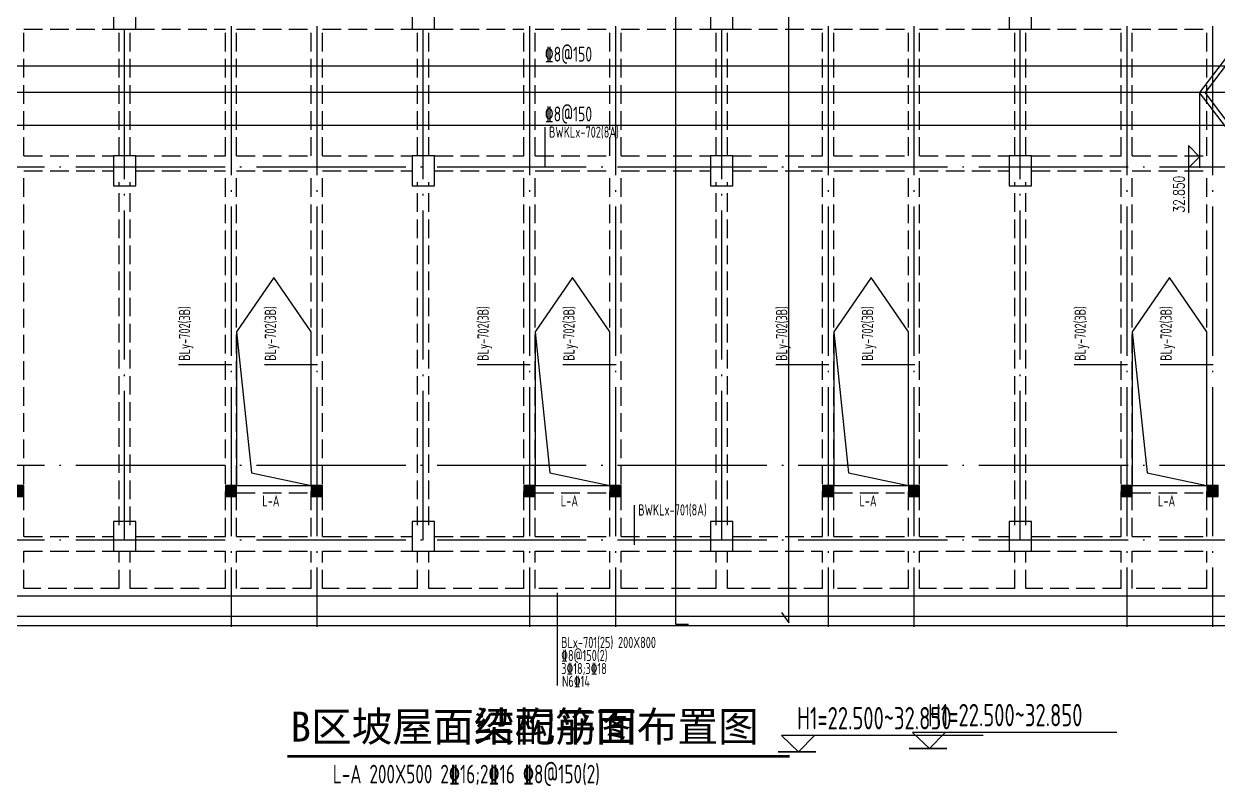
# Model space of a CAD drawing. Header units: millimetres. Extents: x 2998490 to 15040601, y 444546 to 7822218.
# Drawn here: x 14402905 to 14434905, y 7442176 to 7462611 of the extents above; entities that cross this region are included whole.
import ezdxf

# ---------------------------------------------------------------- set-up
doc = ezdxf.new("R2010")
doc.units = ezdxf.units.MM
doc.header["$LTSCALE"] = 2000
doc.linetypes.add('DASH', pattern=[0.35, 0.25, -0.1])
doc.linetypes.add('DOTE', pattern=[2.42, 2, -0.2, 0.02, -0.2])
for name, color, linetype in [('3-AXIS', 3, 'Continuous'), ('3-ban', 84, 'Continuous'), ('3-ban-rein', 1, 'Continuous'), ('3-column-DOWN', 232, 'Continuous'), ('3-dote', 43, 'DOTE'), ('3-liang-rein-X', 54, 'Continuous'), ('3-liang-R截面-X', 50, 'Continuous'), ('3-liang-R截面-Y', 70, 'Continuous'), ('3-liang-s-1', 44, 'Continuous'), ('3-liang-xu', 120, 'DASH')]:
    doc.layers.add(name, color=color, linetype=linetype)
doc.styles.add('_TCH_DIM', font='SIMPLEX', dxfattribs={"bigfont": 'GBCBIG'})
doc.styles.add('TSSD_Rein', font='Tssdeng.shx', dxfattribs={"width": 0.7, "bigfont": 'hztxt.shx'})
doc.styles.add('黑体', font='SIMHEI.TTF')

# ---------------------------------------------------------------- blocks, each defined once
blk = doc.blocks.new('wp')
at = {"layer": '3-ban'}
for p, q in [((14071214, 7460441), (14069414, 7460441)), ((14070914, 7460141), (14070614, 7460441)), ((14070914, 7460141), (14071214, 7460441)), ((14072636, 7460141), (14070614, 7460141)), ((14070936, 7457979), (14072636, 7459263)), ((14074336, 7457979), (14072636, 7459263)), ((14070936, 7458706), (14070936, 7448291)), ((14074336, 7458731), (14074336, 7448291)), ((14070236, 7458177), (14070236, 7448291)), ((14075036, 7458202), (14075036, 7448291)), ((14060736, 7450272), (14070236, 7457450)), ((14084536, 7450272), (14075036, 7457450)), ((14060936, 7456862), (14059136, 7456862)), ((14060636, 7456562), (14060336, 7456862)), ((14060636, 7456562), (14060936, 7456862)), ((14064059, 7456662), (14062259, 7456662)), ((14063759, 7456362), (14063459, 7456662)), ((14063759, 7456362), (14064059, 7456662)), ((14061982, 7456562), (14060336, 7456562)), ((14065106, 7456362), (14063459, 7456362)), ((14062102, 7452032), (14067674, 7456242)), ((14083169, 7452032), (14077597, 7456242)), ((14062102, 7455444), (14066619, 7455444)), ((14083169, 7455444), (14078653, 7455444)), ((14060936, 7455291), (14059136, 7455291)), ((14060636, 7454991), (14060336, 7455291)), ((14060636, 7454991), (14060936, 7455291)), ((14061752, 7454991), (14060336, 7454991)), ((14060636, 7454791), (14060336, 7454491)), ((14061768, 7454791), (14060336, 7454791)), ((14060636, 7454791), (14060936, 7454491)), ((14061852, 7454991), (14061852, 7451993)), ((14062102, 7454791), (14062102, 7452291)), ((14083169, 7454791), (14083169, 7452291)), ((14083389, 7454991), (14083389, 7452016)), ((14060936, 7454491), (14059136, 7454491)), ((14060936, 7452591), (14059136, 7452591)), ((14060636, 7452291), (14060336, 7452591)), ((14060636, 7452291), (14060936, 7452591)), ((14061982, 7452291), (14060336, 7452291)), ((14060636, 7452091), (14060336, 7451791)), ((14061982, 7452091), (14060336, 7452091)), ((14060636, 7452091), (14060936, 7451791)), ((14086736, 7452045), (14085236, 7452045)), ((14086736, 7449791), (14086736, 7452045)), ((14060936, 7451791), (14059136, 7451791)), ((14059136, 7451389), (14057361, 7451389)), ((14059136, 7449941), (14059136, 7451389)), ((14086411, 7451256), (14084911, 7451256)), ((14086411, 7449241), (14086411, 7451256)), ((14058861, 7450895), (14057361, 7450895)), ((14058861, 7449241), (14058861, 7450895)), ((14059136, 7449941), (14058836, 7450241)), ((14059436, 7450241), (14058836, 7450241)), ((14059136, 7449941), (14059436, 7450241)), ((14058786, 7450091), (14056986, 7450091)), ((14058486, 7449791), (14058186, 7450091)), ((14058486, 7449791), (14058786, 7450091)), ((14059436, 7449290), (14060336, 7449970)), ((14060336, 7449922), (14060336, 7448891)), ((14060736, 7449922), (14060736, 7448891)), ((14084536, 7449922), (14084536, 7448891)), ((14085836, 7449290), (14084936, 7449970)), ((14084936, 7449922), (14084936, 7448891)), ((14086736, 7449791), (14086436, 7450091)), ((14087036, 7450091), (14086436, 7450091)), ((14086736, 7449791), (14087036, 7450091)), ((14058586, 7449791), (14059136, 7449791)), ((14086686, 7449791), (14086136, 7449791)), ((14086686, 7449791), (14086136, 7449791)), ((14058861, 7449241), (14058561, 7449541)), ((14059161, 7449541), (14058561, 7449541)), ((14058861, 7449241), (14059161, 7449541)), ((14086411, 7449241), (14086111, 7449541)), ((14086711, 7449541), (14086111, 7449541)), ((14086411, 7449241), (14086711, 7449541)), ((14074336, 7447791), (14070936, 7447791)), ((14060386, 7447441), (14060736, 7447441)), ((14060736, 7447591), (14069836, 7447591)), ((14084536, 7447591), (14075436, 7447591)), ((14084886, 7447441), (14084536, 7447441))]:
    blk.add_line(p, q, dxfattribs=at)
at = {"layer": '3-ban', "color": 2}
for p, q in [((14067661, 7456362), (14072636, 7460141)), ((14070786, 7458593), (14072636, 7459990)), ((14077611, 7456362), (14072636, 7460141)), ((14074486, 7458593), (14072636, 7459990)), ((14070786, 7457515), (14070786, 7458593)), ((14074486, 7457515), (14074486, 7458593)), ((14067674, 7456242), (14070386, 7458290)), ((14070386, 7457515), (14070386, 7458290)), ((14074886, 7457515), (14074886, 7458290)), ((14077597, 7456242), (14074886, 7458290)), ((14070386, 7457515), (14070786, 7457515)), ((14074886, 7457515), (14074486, 7457515)), ((14061722, 7456562), (14061722, 7456499)), ((14061722, 7456562), (14062102, 7456562)), ((14061722, 7456499), (14061982, 7456499)), ((14061982, 7455366), (14061982, 7456499)), ((14062102, 7456562), (14062102, 7456362)), ((14067661, 7456362), (14062102, 7456362)), ((14077611, 7456362), (14083169, 7456362)), ((14083169, 7456562), (14083169, 7456362)), ((14083549, 7456562), (14083169, 7456562)), ((14083549, 7456499), (14083289, 7456499)), ((14083289, 7455366), (14083289, 7456499)), ((14083549, 7456562), (14083549, 7456499)), ((14062102, 7454791), (14062102, 7456242)), ((14067674, 7456242), (14062102, 7456242)), ((14077597, 7456242), (14083169, 7456242)), ((14083169, 7454791), (14083169, 7456242)), ((14061982, 7455366), (14061852, 7455366)), ((14061852, 7454991), (14061852, 7455366)), ((14083289, 7455366), (14083419, 7455366)), ((14083419, 7454991), (14083419, 7455366)), ((14061852, 7454991), (14061982, 7454991)), ((14061982, 7454991), (14061982, 7454791)), ((14061982, 7454791), (14062102, 7454791)), ((14083289, 7454791), (14083169, 7454791)), ((14083289, 7454991), (14083289, 7454791)), ((14083419, 7454991), (14083289, 7454991)), ((14061982, 7452091), (14061982, 7452291)), ((14061982, 7452291), (14062102, 7452291)), ((14062102, 7452032), (14062102, 7452291)), ((14083169, 7452032), (14083169, 7452291)), ((14083289, 7452291), (14083169, 7452291)), ((14083289, 7452091), (14083289, 7452291)), ((14059136, 7449941), (14061982, 7452091)), ((14060736, 7450999), (14062102, 7452032)), ((14084536, 7450999), (14083169, 7452032)), ((14086136, 7449941), (14083289, 7452091)), ((14060736, 7449922), (14060736, 7450999)), ((14084536, 7449922), (14084536, 7450999)), ((14084536, 7449922), (14084536, 7450999)), ((14059436, 7450017), (14060336, 7450697)), ((14060336, 7449922), (14060336, 7450697)), ((14084936, 7449922), (14084936, 7450697)), ((14085836, 7450017), (14084936, 7450697)), ((14059136, 7449941), (14059136, 7449241)), ((14059436, 7450017), (14059436, 7449241)), ((14060336, 7449922), (14060736, 7449922)), ((14084936, 7449922), (14084536, 7449922)), ((14085836, 7450017), (14085836, 7449241)), ((14086136, 7449941), (14086136, 7449241)), ((14058486, 7449791), (14058486, 7449141)), ((14058486, 7449791), (14058586, 7449791)), ((14058586, 7449791), (14058586, 7449241)), ((14086686, 7449791), (14086686, 7449241)), ((14086786, 7449791), (14086686, 7449791)), ((14086786, 7449791), (14086786, 7449141)), ((14059436, 7449141), (14058486, 7449141)), ((14059136, 7449241), (14058586, 7449241)), ((14059536, 7449241), (14059436, 7449241)), ((14059436, 7449141), (14059436, 7448791)), ((14059536, 7449241), (14059536, 7448891)), ((14085736, 7449241), (14085836, 7449241)), ((14085736, 7449241), (14085736, 7448891)), ((14085836, 7449141), (14086786, 7449141)), ((14085836, 7449141), (14085836, 7448791)), ((14086136, 7449241), (14086686, 7449241)), ((14060336, 7448791), (14059436, 7448791)), ((14060736, 7448891), (14059536, 7448891)), ((14060336, 7447441), (14060336, 7448791)), ((14060736, 7448891), (14060736, 7448291)), ((14084536, 7448891), (14085736, 7448891)), ((14084536, 7448891), (14084536, 7448291)), ((14084936, 7447441), (14084936, 7448791)), ((14084936, 7448791), (14085836, 7448791)), ((14076986, 7448291), (14060736, 7448291)), ((14060736, 7448191), (14060736, 7447141)), ((14070536, 7448191), (14060736, 7448191)), ((14070536, 7448191), (14070536, 7447591)), ((14070936, 7448191), (14070936, 7447491)), ((14074336, 7448191), (14070936, 7448191)), ((14074336, 7448191), (14074336, 7447491)), ((14084536, 7448191), (14074736, 7448191)), ((14074736, 7448191), (14074736, 7447591)), ((14084536, 7448291), (14076986, 7448291)), ((14084536, 7448191), (14084536, 7447141)), ((14060336, 7447441), (14060386, 7447441)), ((14060386, 7447441), (14060386, 7447391)), ((14060436, 7447391), (14060386, 7447391)), ((14060436, 7447391), (14060436, 7447191)), ((14069836, 7447591), (14070536, 7447591)), ((14069836, 7447591), (14069836, 7447491)), ((14069836, 7447591), (14069836, 7447491)), ((14069836, 7447491), (14070936, 7447491)), ((14075436, 7447491), (14074336, 7447491)), ((14075436, 7447591), (14074736, 7447591)), ((14075436, 7447591), (14075436, 7447491)), ((14075436, 7447491), (14075436, 7447591)), ((14084836, 7447391), (14084886, 7447391)), ((14084836, 7447391), (14084836, 7447191)), ((14084886, 7447441), (14084886, 7447391)), ((14084936, 7447441), (14084886, 7447441)), ((14060486, 7447191), (14060436, 7447191)), ((14060486, 7447191), (14060486, 7447141)), ((14060736, 7447141), (14060486, 7447141)), ((14084536, 7447141), (14084786, 7447141)), ((14084786, 7447191), (14084836, 7447191)), ((14084786, 7447191), (14084786, 7447141))]:
    blk.add_line(p, q, dxfattribs=at)
at = {"layer": '3-ban', "style": '_TCH_DIM', "width": 0.705882}
for s, p in [('32.850', (14069414, 7460546)), ('29.270', (14059136, 7456967)), ('29.070', (14062259, 7456767)), ('27.700', (14059136, 7455396)), ('27.500', (14059136, 7454089)), ('25.000', (14059136, 7452696)), ('22.500', (14085236, 7452150)), ('22.650', (14057361, 7451494)), ('24.800', (14059136, 7451389)), ('21.950', (14084911, 7451361)), ('21.950', (14057361, 7451000)), ('22.500', (14056986, 7450196))]:
    blk.add_text(s, height=297.5, dxfattribs=at).set_placement(p)

msp = doc.modelspace()

# ---------------------------------------------------------------- hatches: boundary and pattern name
at = {"layer": '3-ban'}
for points in [[(14402605.5, 7449937.1), (14402905.5, 7449937.1), (14402905.5, 7450237.1), (14402605.5, 7450237.1)], [(14408305.5, 7449937.1), (14408605.5, 7449937.1), (14408605.5, 7450237.1), (14408305.5, 7450237.1)], [(14410605.5, 7449937.1), (14410905.5, 7449937.1), (14410905.5, 7450237.1), (14410605.5, 7450237.1)], [(14416305.5, 7449937.1), (14416605.5, 7449937.1), (14416605.5, 7450237.1), (14416305.5, 7450237.1)], [(14418605.5, 7449937.1), (14418905.5, 7449937.1), (14418905.5, 7450237.1), (14418605.5, 7450237.1)], [(14424305.5, 7449937.1), (14424605.5, 7449937.1), (14424605.5, 7450237.1), (14424305.5, 7450237.1)], [(14426605.5, 7449937.1), (14426905.5, 7449937.1), (14426905.5, 7450237.1), (14426605.5, 7450237.1)], [(14432305.5, 7449937.1), (14432605.5, 7449937.1), (14432605.5, 7450237.1), (14432305.5, 7450237.1)], [(14434605.5, 7449937.1), (14434905.5, 7449937.1), (14434905.5, 7450237.1), (14434605.5, 7450237.1)]]:
    msp.add_hatch(color=8, dxfattribs=at).paths.add_polyline_path(points)

# ---------------------------------------------------------------- linework, layer by layer
at = {"layer": '3-AXIS', "color": 15, "linetype": 'DOTE'}
for p, q in [((14405605.6, 7448770.8), (14405605.6, 7478050.9)), ((14413605.6, 7448770.8), (14413605.6, 7478050.9)), ((14421605.6, 7448770.8), (14421605.6, 7478050.9)), ((14429605.6, 7448770.8), (14429605.6, 7478050.9)), ((14451855.6, 7458770.8), (14370566.4, 7458770.8)), ((14451855.6, 7450770.8), (14370566.4, 7450770.8)), ((14451855.6, 7448770.8), (14370566.4, 7448770.8))]:
    msp.add_line(p, q, dxfattribs=at)
at = {"layer": '3-ban'}
for points in [[(14402605.5, 7449937.1), (14402905.5, 7449937.1), (14402905.5, 7450237.1), (14402605.5, 7450237.1)], [(14408305.5, 7449937.1), (14408605.5, 7449937.1), (14408605.5, 7450237.1), (14408305.5, 7450237.1)], [(14410605.5, 7449937.1), (14410905.5, 7449937.1), (14410905.5, 7450237.1), (14410605.5, 7450237.1)], [(14416305.5, 7449937.1), (14416605.5, 7449937.1), (14416605.5, 7450237.1), (14416305.5, 7450237.1)], [(14418605.5, 7449937.1), (14418905.5, 7449937.1), (14418905.5, 7450237.1), (14418605.5, 7450237.1)], [(14424305.5, 7449937.1), (14424605.5, 7449937.1), (14424605.5, 7450237.1), (14424305.5, 7450237.1)], [(14426605.5, 7449937.1), (14426905.5, 7449937.1), (14426905.5, 7450237.1), (14426605.5, 7450237.1)], [(14432305.5, 7449937.1), (14432605.5, 7449937.1), (14432605.5, 7450237.1), (14432305.5, 7450237.1)], [(14434605.5, 7449937.1), (14434905.5, 7449937.1), (14434905.5, 7450237.1), (14434605.5, 7450237.1)]]:
    msp.add_lwpolyline(points, close=True, dxfattribs=at)
msp.add_lwpolyline([(14432187.4, 7443612.7), (14426714.9, 7443612.7), (14427170.6, 7443181.4), (14426625.6, 7443181.4), (14427634.4, 7443181.4), (14427170.6, 7443181.4), (14427594.6, 7443612.7)], dxfattribs=at)
at = {"layer": '3-ban', "const_width": 70}
msp.add_lwpolyline([(14409962.2, 7442971.6), (14423426.7, 7442971.6)], dxfattribs=at)
at = {"layer": '3-ban-rein'}
for points in [[(14420714.4, 7446506.6), (14420376.5, 7446506.6), (14420376.5, 7474962), (14420722.5, 7474962)], [(14423208.6, 7446831.1), (14423402.1, 7446557.4), (14423402.1, 7475028.5), (14423199, 7474799.1)]]:
    msp.add_lwpolyline(points, dxfattribs=at)
at = {"layer": '3-ban-rein', "elevation": 5065}
for points in [[(14387502.4, 7461151.8), (14387502.4, 7461489.8), (14452002.8, 7461489.8), (14452002.8, 7461143.7)], [(14387739.2, 7460088.9), (14387465.5, 7459895.4), (14452033.6, 7459895.4), (14451804.3, 7460098.5)]]:
    msp.add_lwpolyline(points, dxfattribs=at)
at = {"layer": '3-column-DOWN'}
for points in [[(14405305.5, 7462470.8), (14405905.5, 7462470.8), (14405905.5, 7463270.8), (14405305.5, 7463270.8)], [(14413305.5, 7462470.8), (14413905.5, 7462470.8), (14413905.5, 7463270.8), (14413305.5, 7463270.8)], [(14421305.5, 7462470.8), (14421905.5, 7462470.8), (14421905.5, 7463270.8), (14421305.5, 7463270.8)], [(14429305.5, 7462470.8), (14429905.5, 7462470.8), (14429905.5, 7463270.8), (14429305.5, 7463270.8)], [(14405305.5, 7458270.8), (14405905.5, 7458270.8), (14405905.5, 7459070.8), (14405305.5, 7459070.8)], [(14413305.5, 7458270.8), (14413905.5, 7458270.8), (14413905.5, 7459070.8), (14413305.5, 7459070.8)], [(14421305.5, 7458270.8), (14421905.5, 7458270.8), (14421905.5, 7459070.8), (14421305.5, 7459070.8)], [(14429305.5, 7458270.8), (14429905.5, 7458270.8), (14429905.5, 7459070.8), (14429305.5, 7459070.8)], [(14405305.5, 7448470.8), (14405905.5, 7448470.8), (14405905.5, 7449270.8), (14405305.5, 7449270.8)], [(14413305.5, 7448470.8), (14413905.5, 7448470.8), (14413905.5, 7449270.8), (14413305.5, 7449270.8)], [(14421305.5, 7448470.8), (14421905.5, 7448470.8), (14421905.5, 7449270.8), (14421305.5, 7449270.8)], [(14429305.5, 7448470.8), (14429905.5, 7448470.8), (14429905.5, 7449270.8), (14429305.5, 7449270.8)]]:
    msp.add_lwpolyline(points, close=True, dxfattribs=at)
at = {"layer": '3-dote'}
for p, q in [((14408455.6, 7477072.8), (14408455.6, 7446445.6)), ((14410755.6, 7477072.8), (14410755.6, 7446445.6)), ((14416455.6, 7477072.8), (14416455.6, 7446445.6)), ((14418755.6, 7477072.8), (14418755.6, 7446445.6)), ((14424455.6, 7477072.8), (14424455.6, 7446445.6)), ((14426755.6, 7477072.8), (14426755.6, 7446445.6)), ((14432455.6, 7477072.8), (14432455.6, 7446445.6)), ((14434755.6, 7477072.8), (14434755.6, 7446445.6))]:
    msp.add_line(p, q, dxfattribs=at)
at = {"layer": '3-liang-R截面-X'}
for p, q in [((14416868.8, 7459840.3), (14416868.8, 7458770.8)), ((14419259.7, 7449710.1), (14419259.7, 7448640.5)), ((14417192.4, 7447359.8), (14417192.4, 7444872.5))]:
    msp.add_line(p, q, dxfattribs=at)
msp.add_lwpolyline([(14428607, 7443530.2), (14423206.9, 7443530.2), (14423662.6, 7443098.9), (14423117.6, 7443098.9), (14424126.4, 7443098.9), (14423662.6, 7443098.9), (14424086.5, 7443530.2)], dxfattribs=at)
at = {"layer": '3-liang-R截面-X', "const_width": 70}
msp.add_lwpolyline([(14409962.2, 7442971.6), (14420170.5, 7442971.6)], dxfattribs=at)
at = {"layer": '3-liang-R截面-Y'}
for p, q in [((14407050, 7453476.3), (14408475.1, 7453476.3)), ((14409350, 7453476.3), (14410775.1, 7453476.3)), ((14415050, 7453476.3), (14416475.1, 7453476.3)), ((14417350, 7453476.3), (14418775.1, 7453476.3)), ((14423050, 7453476.3), (14424475.1, 7453476.3)), ((14425350, 7453476.3), (14426775.1, 7453476.3)), ((14431050, 7453476.3), (14432475.1, 7453476.3)), ((14433350, 7453476.3), (14434775.1, 7453476.3))]:
    msp.add_line(p, q, dxfattribs=at)
at = {"layer": '3-liang-s-1'}
for p, q in [((14452155.5, 7460770.8), (14397105.5, 7460770.8)), ((14452005.5, 7447270.8), (14388105.5, 7447270.8)), ((14452005.5, 7446720.8), (14387555.5, 7446720.8)), ((14452155.5, 7446470.8), (14387405.5, 7446470.8))]:
    msp.add_line(p, q, dxfattribs=at)
at = {"layer": '3-liang-s-1', "ltscale": 3}
for points in [[(14409605.5, 7455809.3), (14408605.5, 7454358), (14408605.5, 7450237.1), (14410605.5, 7450237.1), (14410605.5, 7454358)], [(14417605.5, 7455809.3), (14416605.5, 7454358), (14416605.5, 7450237.1), (14418605.5, 7450237.1), (14418605.5, 7454358)], [(14425605.5, 7455809.3), (14424605.5, 7454358), (14424605.5, 7450237.1), (14426605.5, 7450237.1), (14426605.5, 7454358)], [(14433605.5, 7455809.3), (14432605.5, 7454358), (14432605.5, 7450237.1), (14434605.5, 7450237.1), (14434605.5, 7454358)]]:
    msp.add_lwpolyline(points, close=True, dxfattribs=at)
at = {"layer": '3-liang-s-1'}
for points in [[(14408605.5, 7454358), (14409001.9, 7450571), (14410605.5, 7450237.1)], [(14416605.5, 7454358), (14417001.9, 7450571), (14418605.5, 7450237.1)], [(14424605.5, 7454358), (14425001.9, 7450571), (14426605.5, 7450237.1)], [(14432605.5, 7454358), (14433001.9, 7450571), (14434605.5, 7450237.1)]]:
    msp.add_lwpolyline(points, dxfattribs=at)
at = {"layer": '3-liang-xu'}
for p, q in [((14402905.5, 7462470.8), (14405305.5, 7462470.8)), ((14402905.5, 7459070.8), (14402905.5, 7462470.8)), ((14405455.5, 7459070.8), (14405455.5, 7462470.8)), ((14405755.5, 7459070.8), (14405755.5, 7462470.8)), ((14405905.5, 7462470.8), (14408305.5, 7462470.8)), ((14408305.5, 7459070.8), (14408305.5, 7462470.8)), ((14408605.5, 7459070.8), (14408605.5, 7462470.8)), ((14408605.5, 7462470.8), (14410605.5, 7462470.8)), ((14410605.5, 7459070.8), (14410605.5, 7462470.8)), ((14410905.5, 7459070.8), (14410905.5, 7462470.8)), ((14410905.5, 7462470.8), (14413305.5, 7462470.8)), ((14413455.5, 7459070.8), (14413455.5, 7462470.8)), ((14413755.5, 7459070.8), (14413755.5, 7462470.8)), ((14413905.5, 7462470.8), (14416305.5, 7462470.8)), ((14416305.5, 7459070.8), (14416305.5, 7462470.8)), ((14416605.5, 7459070.8), (14416605.5, 7462470.8)), ((14416605.5, 7462470.8), (14418605.5, 7462470.8)), ((14418605.5, 7459070.8), (14418605.5, 7462470.8)), ((14418905.5, 7459070.8), (14418905.5, 7462470.8)), ((14418905.5, 7462470.8), (14421305.5, 7462470.8)), ((14421455.5, 7459070.8), (14421455.5, 7462470.8)), ((14421755.5, 7459070.8), (14421755.5, 7462470.8)), ((14421902.2, 7462470.8), (14424305.5, 7462470.8)), ((14424305.5, 7459070.8), (14424305.5, 7462470.8)), ((14424605.5, 7459070.8), (14424605.5, 7462470.8)), ((14424605.5, 7462470.8), (14426605.5, 7462470.8)), ((14426605.5, 7459070.8), (14426605.5, 7462470.8)), ((14426905.5, 7459070.8), (14426905.5, 7462470.8)), ((14426905.5, 7462470.8), (14429305.5, 7462470.8)), ((14429455.5, 7459070.8), (14429455.5, 7462470.8)), ((14429755.5, 7459070.8), (14429755.5, 7462470.8)), ((14429905.5, 7462470.8), (14432305.5, 7462470.8)), ((14432305.5, 7459070.8), (14432305.5, 7462470.8)), ((14432605.5, 7459070.8), (14432605.5, 7462470.8)), ((14432605.5, 7462470.8), (14434605.5, 7462470.8)), ((14434605.5, 7459070.8), (14434605.5, 7462470.8)), ((14402905.5, 7459070.8), (14405305.5, 7459070.8)), ((14405905.5, 7459070.8), (14408305.5, 7459070.8)), ((14408605.5, 7459070.8), (14410605.5, 7459070.8)), ((14410905.5, 7459070.8), (14413305.5, 7459070.8)), ((14413905.5, 7459070.8), (14416305.5, 7459070.8)), ((14416605.5, 7459070.8), (14418605.5, 7459070.8)), ((14418905.5, 7459070.8), (14421305.5, 7459070.8)), ((14421905.5, 7459070.8), (14424305.5, 7459070.8)), ((14424605.5, 7459070.8), (14426605.5, 7459070.8)), ((14426905.5, 7459070.8), (14429305.5, 7459070.8)), ((14429905.5, 7459070.8), (14432305.5, 7459070.8)), ((14432605.5, 7459070.8), (14434605.5, 7459070.8)), ((14402905.5, 7458670.8), (14405305.5, 7458670.8)), ((14402905.5, 7448870.8), (14402905.5, 7458670.8)), ((14405905.5, 7458670.8), (14408305.5, 7458670.8)), ((14408305.5, 7448870.8), (14408305.5, 7458670.8)), ((14408605.5, 7458670.8), (14410605.5, 7458670.8)), ((14408605.5, 7448870.8), (14408605.5, 7458670.8)), ((14410605.5, 7448870.8), (14410605.5, 7458670.8)), ((14410905.5, 7458670.8), (14413305.5, 7458670.8)), ((14410905.5, 7448870.8), (14410905.5, 7458670.8)), ((14413905.5, 7458670.8), (14416305.5, 7458670.8)), ((14416305.5, 7448870.8), (14416305.5, 7458670.8)), ((14416605.5, 7458670.8), (14418605.5, 7458670.8)), ((14416605.5, 7448870.8), (14416605.5, 7458670.8)), ((14418605.5, 7448870.8), (14418605.5, 7458670.8)), ((14418905.5, 7458670.8), (14421305.5, 7458670.8)), ((14418905.5, 7448870.8), (14418905.5, 7458670.8)), ((14421905.5, 7458670.8), (14424305.5, 7458670.8)), ((14424305.5, 7448870.8), (14424305.5, 7458670.8)), ((14424605.5, 7458670.8), (14426605.5, 7458670.8)), ((14424605.5, 7448870.8), (14424605.5, 7458670.8)), ((14426605.5, 7448870.8), (14426605.5, 7458670.8)), ((14426905.5, 7458670.8), (14429305.5, 7458670.8)), ((14426905.5, 7448870.8), (14426905.5, 7458670.8)), ((14429905.5, 7458670.8), (14432305.5, 7458670.8)), ((14432305.5, 7448870.8), (14432305.5, 7458670.8)), ((14432605.5, 7458670.8), (14434605.5, 7458670.8)), ((14432605.5, 7448870.8), (14432605.5, 7458670.8)), ((14434605.5, 7448870.8), (14434605.5, 7458670.8)), ((14405455.5, 7449170.8), (14405455.5, 7458370.8)), ((14405755.5, 7449170.8), (14405755.5, 7458370.8)), ((14413455.5, 7449170.8), (14413455.5, 7458370.8)), ((14413755.5, 7449170.8), (14413755.5, 7458370.8)), ((14421455.5, 7449170.8), (14421455.5, 7458370.8)), ((14421755.5, 7449170.8), (14421755.5, 7458370.8)), ((14429455.5, 7449170.8), (14429455.5, 7458370.8)), ((14429755.5, 7449170.8), (14429755.5, 7458370.8)), ((14408605.5, 7450237.1), (14410605.5, 7450237.1)), ((14408605.5, 7450037.1), (14410605.5, 7450037.1)), ((14416605.5, 7450237.1), (14418605.5, 7450237.1)), ((14416605.5, 7450037.1), (14418605.5, 7450037.1)), ((14424605.5, 7450237.1), (14426605.5, 7450237.1)), ((14424605.5, 7450037.1), (14426605.5, 7450037.1)), ((14432605.5, 7450237.1), (14434605.5, 7450237.1)), ((14432605.5, 7450037.1), (14434605.5, 7450037.1)), ((14402905.5, 7448870.8), (14405305.5, 7448870.8)), ((14405905.5, 7448870.8), (14408305.5, 7448870.8)), ((14408605.5, 7448870.8), (14410605.5, 7448870.8)), ((14410905.5, 7448870.8), (14413305.5, 7448870.8)), ((14413905.5, 7448870.8), (14416305.5, 7448870.8)), ((14416605.5, 7448870.8), (14418605.5, 7448870.8)), ((14418905.5, 7448870.8), (14421305.5, 7448870.8)), ((14421905.5, 7448870.8), (14424305.5, 7448870.8)), ((14424605.5, 7448870.8), (14426605.5, 7448870.8)), ((14426905.5, 7448870.8), (14429305.5, 7448870.8)), ((14429905.5, 7448870.8), (14432305.5, 7448870.8)), ((14432605.5, 7448870.8), (14434605.5, 7448870.8)), ((14402905.5, 7447470.8), (14402905.5, 7448470.8)), ((14402905.5, 7448470.8), (14405305.5, 7448470.8)), ((14405455.5, 7447470.8), (14405455.5, 7448470.8)), ((14405755.5, 7447470.8), (14405755.5, 7448470.8)), ((14405905.5, 7448470.8), (14408305.5, 7448470.8)), ((14408305.5, 7447470.8), (14408305.5, 7448470.8)), ((14408605.5, 7447470.8), (14408605.5, 7448470.8)), ((14408605.5, 7448470.8), (14410605.5, 7448470.8)), ((14410605.5, 7447470.8), (14410605.5, 7448470.8)), ((14410905.5, 7447470.8), (14410905.5, 7448470.8)), ((14410905.5, 7448470.8), (14413305.5, 7448470.8)), ((14413455.5, 7447470.8), (14413455.5, 7448470.8)), ((14413755.5, 7447470.8), (14413755.5, 7448470.8)), ((14413905.5, 7448470.8), (14416305.5, 7448470.8)), ((14416305.5, 7447470.8), (14416305.5, 7448470.8)), ((14416605.5, 7447470.8), (14416605.5, 7448470.8)), ((14416605.5, 7448470.8), (14418605.5, 7448470.8)), ((14418605.5, 7447470.8), (14418605.5, 7448470.8)), ((14418905.5, 7447470.8), (14418905.5, 7448470.8)), ((14418905.5, 7448470.8), (14421305.5, 7448470.8)), ((14421455.5, 7447470.8), (14421455.5, 7448470.8)), ((14421755.5, 7447470.8), (14421755.5, 7448470.8)), ((14421905.5, 7448470.8), (14424305.5, 7448470.8)), ((14424305.5, 7447470.8), (14424305.5, 7448470.8)), ((14424605.5, 7447470.8), (14424605.5, 7448470.8)), ((14424605.5, 7448470.8), (14426605.5, 7448470.8)), ((14426605.5, 7447470.8), (14426605.5, 7448470.8)), ((14426905.5, 7447470.8), (14426905.5, 7448470.8)), ((14426905.5, 7448470.8), (14429305.5, 7448470.8)), ((14429455.5, 7447470.8), (14429455.5, 7448470.8)), ((14429755.5, 7447470.8), (14429755.5, 7448470.8)), ((14429905.5, 7448470.8), (14432305.5, 7448470.8)), ((14432305.5, 7447470.8), (14432305.5, 7448470.8)), ((14432605.5, 7447470.8), (14432605.5, 7448470.8)), ((14432605.5, 7448470.8), (14434605.5, 7448470.8)), ((14434605.5, 7447470.8), (14434605.5, 7448470.8)), ((14405455.5, 7447470.8), (14402905.5, 7447470.8)), ((14408305.5, 7447470.8), (14405755.5, 7447470.8)), ((14410605.5, 7447470.8), (14408605.5, 7447470.8)), ((14413455.5, 7447470.8), (14410905.5, 7447470.8)), ((14416305.5, 7447470.8), (14413755.5, 7447470.8)), ((14418605.5, 7447470.8), (14416605.5, 7447470.8)), ((14421455.5, 7447470.8), (14418905.5, 7447470.8)), ((14424305.5, 7447470.8), (14421755.5, 7447470.8)), ((14426605.5, 7447470.8), (14424605.5, 7447470.8)), ((14429455.5, 7447470.8), (14426905.5, 7447470.8)), ((14432305.5, 7447470.8), (14429755.5, 7447470.8)), ((14434605.5, 7447470.8), (14432605.5, 7447470.8)), ((14452155.5, 7447270.8), (14388105.5, 7447270.8))]:
    msp.add_line(p, q, dxfattribs=at)

# ---------------------------------------------------------------- block references
at = {"layer": '3-ban', "rotation": 90}
msp.add_blockref('wp', (21894549.9, -6611864.9), dxfattribs=at)

# ---------------------------------------------------------------- texts
at = {"layer": '3-ban', "style": 'TSSD_Rein', "width": 0.7}
for p in [(14416861.8, 7461599.2), (14416861.8, 7459995.4)]:
    msp.add_text('%%1328@150', height=400, rotation=359.99419, dxfattribs=at).set_placement(p)
at = {"layer": '3-ban', "style": '黑体'}
msp.add_text('B区坡屋面结构平面布置图', height=800, dxfattribs=at).set_placement((14410052.2, 7443371.6))
at = {"layer": '3-ban', "style": 'TSSD_Rein', "width": 0.7}
msp.add_text('H1=22.500~32.850', height=600, dxfattribs=at).set_placement((14427130.1, 7443779.8))
at = {"layer": '3-liang-rein-X', "style": 'TSSD_Rein', "width": 0.7}
for s, p in [('%%1328@150(2)', (14417305.2, 7445528.1)), ('3%%13218;3%%13218', (14417305.2, 7445178.1)), ('N6%%13214', (14417324.6, 7444836.3))]:
    msp.add_text(s, height=300, dxfattribs=at).set_placement(p)
at = {"layer": '3-liang-R截面-X', "style": 'TSSD_Rein', "width": 0.7}
for s, height, p in [('BWKLx-702(8A)', 300, (14416976.8, 7459560.7)), ('L-A', 300, (14409294.6, 7449673.7)), ('L-A', 300, (14417294.6, 7449673.7)), ('L-A', 300, (14425294.6, 7449673.7)), ('L-A', 300, (14433294.6, 7449673.7)), ('BWKLx-701(8A)', 300, (14419367.7, 7449430.5)), ('BLx-701(25) 200X800', 300, (14417300.4, 7445878.1)), ('H1=22.500~32.850', 600, (14423622.1, 7443697.4))]:
    msp.add_text(s, height=height, dxfattribs=at).set_placement(p)
at = {"layer": '3-liang-R截面-X', "style": '黑体'}
msp.add_text('B区坡屋面梁配筋图', height=800, dxfattribs=at).set_placement((14410052.2, 7443371.6))
at = {"layer": '3-liang-R截面-X', "style": 'TSSD_Rein', "width": 0.7}
msp.add_text('L-A 200X500 2%%13216;2%%13216 %%1328@150(2)', height=500, rotation=359.99419, dxfattribs=at).set_placement((14411183.9, 7442249.5))
at = {"layer": '3-liang-R截面-Y', "style": 'TSSD_Rein', "width": 0.7}
for p in [(14407359.7, 7453580.5), (14409659.7, 7453580.5), (14415359.7, 7453580.5), (14417659.7, 7453580.5), (14423359.7, 7453580.5), (14425659.7, 7453580.5), (14431359.7, 7453580.5), (14433659.7, 7453580.5)]:
    msp.add_text('BLy-702(3B)', height=300, rotation=90, dxfattribs=at).set_placement(p)

doc.saveas('drawing.dxf')
